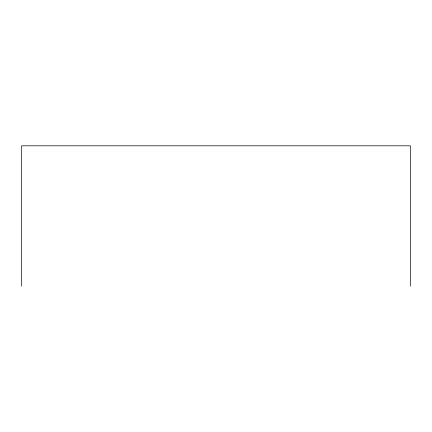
<?xml version="1.0" encoding="UTF-8"?>
<svg xmlns="http://www.w3.org/2000/svg" width="432" height="432" viewBox="0 0 432 432"><rect width="100%" height="100%" fill="white"/><g stroke="black" fill="none" stroke-linecap="round" stroke-linejoin="round"><path stroke-width="0.65" d="M410.4 286.195L410.4 145.805L21.6 145.805L21.6 286.195"/></g></svg>
